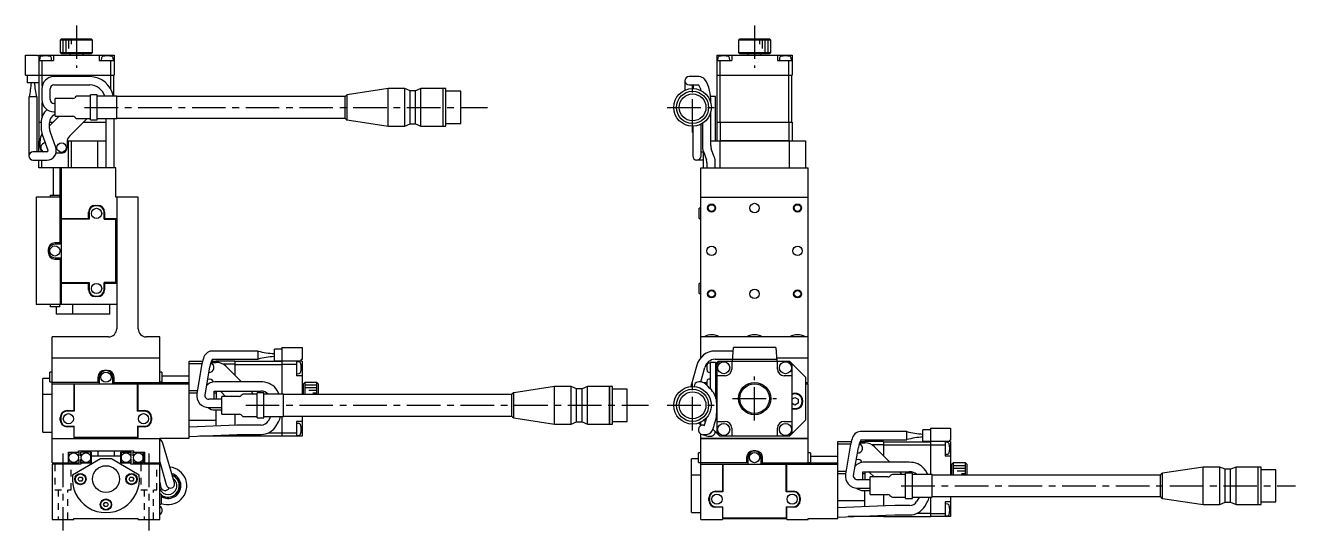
# Model space of a CAD drawing. Extents: x -558 to 420, y 17 to 700.
# Drawn here: x -72.2 to 400.7, y 272.7 to 461 of the extents above; entities that cross this region are included whole.
import ezdxf

# ---------------------------------------------------------------- set-up
doc = ezdxf.new("R2010")
doc.units = 0
doc.header["$LTSCALE"] = 10
doc.linetypes.add('CENTER', pattern=[2, 1.25, -0.25, 0.25, -0.25])
doc.linetypes.add('DOT', pattern=[0.5, 0.25, -0.25])
doc.layers.add('1', color=7, linetype='CONTINUOUS')

msp = doc.modelspace()

# ---------------------------------------------------------------- linework, layer by layer
at = {"layer": '1', "color": 4, "linetype": 'CENTER'}
for p, q in [((-53.248869, 460.99338), (-53.248869, 445.213519)), ((199.284426, 460.99338), (199.284426, 445.213519)), ((176.184426, 421.041243), (176.184426, 439.841241)), ((-50.205987, 430.441242), (99.794013, 430.441242)), ((166.784427, 430.441242), (185.584425, 430.441242)), ((176.184426, 310.041243), (176.184426, 328.841241)), ((199.284426, 313.741242), (199.284426, 330.141242)), ((191.084426, 321.941242), (207.484426, 321.941242)), ((9.794013, 319.441242), (159.794013, 319.441242)), ((166.784427, 319.441242), (185.584425, 319.441242)), ((-58.248869, 301.441242), (-58.248869, 272.743409)), ((-26.248869, 301.441242), (-26.248869, 272.743409)), ((253.867971, 289.441242), (400.749433, 289.441242))]:
    msp.add_line(p, q, dxfattribs=at)
at = {"layer": '1', "color": 7, "linetype": 'CONTINUOUS'}
for p, q in [((-58.748869, 455.941242), (-59.248869, 455.441242)), ((-47.248869, 455.441242), (-59.248869, 455.441242)), ((-59.248869, 455.441242), (-59.248869, 450.941242)), ((-58.748869, 455.941242), (-47.748869, 455.941242)), ((-47.248869, 455.441242), (-47.748869, 455.941242)), ((-47.248869, 450.941242), (-47.248869, 455.441242)), ((193.784426, 455.941242), (193.284426, 455.441242)), ((205.284426, 455.441242), (193.284426, 455.441242)), ((193.284426, 455.441242), (193.284426, 450.941242)), ((193.784426, 455.941242), (204.784426, 455.941242)), ((205.284426, 455.441242), (204.784426, 455.941242)), ((205.284426, 450.941242), (205.284426, 455.441242)), ((-72.248869, 442.441242), (-72.248869, 449.941242)), ((-72.248869, 449.941242), (-67.748869, 449.941242)), ((-67.748869, 449.941242), (-67.748869, 449.641242)), ((-67.248869, 449.641242), (-67.748869, 449.641242)), ((-67.248869, 449.941242), (-67.248869, 439.641242)), ((-67.248869, 449.941242), (-39.248869, 449.941242)), ((-61.748869, 449.941242), (-61.748869, 447.941242)), ((-59.248869, 450.941242), (-47.248869, 450.941242)), ((-59.248869, 450.941242), (-58.748869, 450.441242)), ((-47.748869, 450.441242), (-58.748869, 450.441242)), ((-55.748869, 450.441242), (-55.748869, 449.941242)), ((-50.748869, 449.941242), (-50.748869, 450.441242)), ((-47.748869, 450.441242), (-47.248869, 450.941242)), ((-44.748869, 449.941242), (-44.748869, 447.941242)), ((-39.248869, 449.941242), (-39.248869, 442.441242)), ((185.284426, 449.941242), (213.284426, 449.941242)), ((185.284426, 449.941242), (185.284426, 442.441242)), ((190.784426, 449.941242), (190.784426, 447.941242)), ((193.284426, 450.941242), (205.284426, 450.941242)), ((193.284426, 450.941242), (193.784426, 450.441242)), ((204.784426, 450.441242), (193.784426, 450.441242)), ((196.784426, 450.441242), (196.784426, 449.941242)), ((201.784426, 449.941242), (201.784426, 450.441242)), ((204.784426, 450.441242), (205.284426, 450.941242)), ((207.784426, 449.941242), (207.784426, 447.941242)), ((213.284426, 449.941242), (213.284426, 442.441242)), ((-67.248869, 447.941242), (-61.748869, 447.941242)), ((-66.912668, 448.926522), (-66.998869, 447.941242)), ((-66.048869, 442.441242), (-66.048869, 447.941242)), ((-62.498869, 447.941242), (-62.58507, 448.926522)), ((-44.748869, 447.941242), (-39.248869, 447.941242)), ((-43.912668, 448.926522), (-43.998869, 447.941242)), ((-40.448869, 442.441242), (-40.448869, 447.941242)), ((-39.498869, 447.941242), (-39.58507, 448.926522)), ((185.284426, 447.941242), (190.784426, 447.941242)), ((185.620627, 448.926522), (185.534426, 447.941242)), ((186.484426, 442.441242), (186.484426, 447.941242)), ((190.034426, 447.941242), (189.948225, 448.926522)), ((207.784426, 447.941242), (213.284426, 447.941242)), ((208.620627, 448.926522), (208.534426, 447.941242)), ((212.084426, 442.441242), (212.084426, 447.941242)), ((213.034426, 447.941242), (212.948225, 448.926522)), ((-72.248869, 442.441242), (-39.248869, 442.441242)), ((-71.648869, 442.441242), (-71.648869, 439.641242)), ((-67.148869, 424.941242), (-67.148869, 442.441242)), ((-66.007448, 438.49897), (-66.007448, 442.441242)), ((-48.26641, 441.90722), (-61.603029, 441.90722)), ((-40.49029, 437.265887), (-40.49029, 442.441242)), ((-39.348869, 434.641242), (-39.348869, 442.441242)), ((173.343962, 440.35722), (173.343962, 436.839035)), ((178.656184, 441.90722), (174.893962, 441.90722)), ((185.284426, 442.441242), (213.284426, 442.441242)), ((185.384426, 424.941242), (185.384426, 442.441242)), ((186.525848, 424.941242), (186.525848, 442.441242)), ((212.043005, 424.941242), (212.043005, 442.441242)), ((213.184426, 424.941242), (213.184426, 442.441242)), ((-67.248869, 439.641242), (-71.648869, 439.641242)), ((-66.153029, 437.35722), (-66.153029, 433.35722)), ((-63.053029, 433.35722), (-63.053029, 437.35722)), ((-61.603029, 438.80722), (-48.26641, 438.80722)), ((62.836918, 437.441241), (47.602935, 435.125568)), ((62.836918, 423.441243), (62.836918, 437.441241)), ((69.029917, 437.441241), (62.836918, 437.441241)), ((69.029917, 423.441243), (69.029917, 437.441241)), ((71.029917, 436.591242), (69.029917, 437.441241)), ((71.029917, 424.291242), (71.029917, 436.591242)), ((73.029917, 436.591242), (71.029917, 436.591242)), ((75.029917, 437.441241), (73.029917, 436.591242)), ((73.029917, 424.291242), (73.029917, 436.591242)), ((75.029917, 423.441243), (75.029917, 437.441241)), ((83.286917, 437.441241), (75.029917, 437.441241)), ((83.286917, 423.441243), (83.286917, 437.441241)), ((83.336917, 437.391241), (83.286917, 437.441241)), ((83.336917, 423.441243), (83.336917, 437.441241)), ((84.336919, 437.441241), (83.336917, 437.441241)), ((84.336919, 423.441243), (84.336919, 437.441241)), ((89.83692, 436.44124), (84.336919, 436.44124)), ((89.83692, 424.441244), (89.83692, 436.44124)), ((174.893962, 438.80722), (178.468042, 438.80722)), ((176.443962, 438.80722), (176.443962, 437.436428)), ((178.404353, 438.867567), (178.503534, 438.766804)), ((-67.873869, 434.341242), (-70.973869, 434.341242)), ((-70.973869, 434.341242), (-70.973869, 412.341242)), ((-67.873869, 413.891242), (-67.873869, 434.341242)), ((-66.007448, 426.955212), (-66.007448, 432.215469)), ((-61.163082, 431.90722), (-61.603029, 431.90722)), ((-61.163082, 427.141242), (-61.163082, 433.741242)), ((-54.577296, 433.741242), (-61.163082, 433.741242)), ((-53.555976, 434.348349), (-53.870189, 434.034135)), ((-47.998869, 434.641242), (-52.848869, 434.641242)), ((-47.998869, 425.741242), (-47.998869, 435.141242)), ((-45.498869, 435.141242), (-47.998869, 435.141242)), ((-45.498869, 425.741242), (-45.498869, 435.141242)), ((-38.163082, 434.641242), (-45.498869, 434.641242)), ((-38.163082, 426.241242), (-38.163082, 434.641242)), ((46.879261, 434.441242), (-38.163082, 434.441242)), ((46.879261, 426.441242), (46.879261, 434.441242)), ((47.602935, 425.756917), (47.602935, 435.125568)), ((184.784426, 434.441242), (182.853101, 434.441242)), ((182.942345, 432.266213), (182.942345, 432.35722)), ((184.784426, 417.941242), (184.784426, 434.441242)), ((-63.29407, 423.552895), (-59.705723, 427.141242)), ((-61.603029, 428.80722), (-61.163082, 428.80722)), ((-61.163082, 427.141242), (-54.577296, 427.141242)), ((-49.292015, 426.241242), (-55.870189, 419.663068)), ((-53.870189, 426.848349), (-53.555976, 426.534135)), ((-52.848869, 426.241242), (-47.998869, 426.241242)), ((-47.998869, 425.741242), (-45.498869, 425.741242)), ((-45.498869, 426.241242), (-38.163082, 426.241242)), ((-42.298869, 426.241242), (-42.298869, 407.941242)), ((-39.198869, 407.941242), (-39.198869, 426.241242)), ((-38.163082, 426.441242), (46.879261, 426.441242)), ((47.602935, 425.756917), (62.836918, 423.441243)), ((182.942345, 416.238855), (182.942345, 428.616271)), ((-67.248869, 424.941242), (-67.248869, 418.041242)), ((-67.248869, 424.941242), (-66.390922, 424.941242)), ((-66.39407, 424.738168), (-66.39407, 422.619803)), ((-63.29407, 422.619803), (-63.29407, 424.738168)), ((-63.288089, 424.941242), (-61.905723, 424.941242)), ((-60.944256, 415.555414), (-63.08601, 421.439834)), ((-50.592015, 424.941242), (-42.298869, 424.941242)), ((62.836918, 423.441243), (69.029917, 423.441243)), ((69.029917, 423.441243), (71.029917, 424.291242)), ((71.029917, 424.291242), (73.029917, 424.291242)), ((73.029917, 424.291242), (75.029917, 423.441243)), ((75.029917, 423.441243), (83.286917, 423.441243)), ((83.286917, 423.441243), (83.336917, 423.491243)), ((83.336917, 423.441243), (84.336919, 423.441243)), ((84.336919, 424.441244), (89.83692, 424.441244)), ((176.234426, 423.441422), (176.234426, 412.341242)), ((179.334426, 412.341242), (179.334426, 424.190043)), ((179.842345, 424.473025), (179.842345, 416.238855)), ((185.284426, 424.941242), (185.284426, 417.941242)), ((185.284426, 424.941242), (213.284426, 424.941242)), ((186.484426, 424.941242), (186.484426, 418.041242)), ((212.084426, 424.941242), (212.084426, 418.041242)), ((213.284426, 424.941242), (213.284426, 417.941242)), ((-67.248869, 418.041242), (-67.148869, 417.941242)), ((-67.248869, 413.891242), (-67.248869, 417.941242)), ((-67.248869, 417.941242), (-66.748869, 417.941242)), ((-66.748869, 415.441242), (-66.748869, 418.027029)), ((-65.999057, 420.379571), (-63.857303, 414.495151)), ((-56.748869, 417.541747), (-56.748869, 415.441242)), ((-56.722151, 417.941242), (-42.298869, 417.941242)), ((-56.248869, 407.941242), (-56.248869, 417.941242)), ((-55.248869, 417.941242), (-55.248869, 407.941242)), ((-45.248869, 407.941242), (-45.248869, 417.941242)), ((182.942345, 417.941242), (218.284426, 417.941242)), ((186.284426, 417.941242), (186.284426, 407.941242)), ((186.384426, 417.941242), (186.484426, 418.041242)), ((186.484426, 418.041242), (212.084426, 418.041242)), ((212.084426, 418.041242), (212.184426, 417.941242)), ((212.284426, 407.941242), (212.284426, 417.941242)), ((218.284426, 417.941242), (218.284426, 407.941242)), ((-64.280165, 413.891242), (-69.423869, 413.891242)), ((-66.248869, 414.118367), (-66.248869, 413.891242)), ((-58.748869, 413.441242), (-60.846144, 413.441242)), ((179.334426, 413.891242), (180.284426, 413.891242)), ((180.237358, 413.998623), (181.344385, 410.957091)), ((180.284426, 407.941242), (180.284426, 413.869305)), ((184.257432, 412.017354), (183.150405, 415.058885)), ((-69.423869, 410.791242), (-64.280165, 410.791242)), ((-67.248869, 407.941242), (-67.248869, 410.791242)), ((-38.548869, 407.941242), (-67.248869, 407.941242)), ((-66.248869, 410.791242), (-66.248869, 407.941242)), ((-61.748869, 397.791242), (-61.748869, 407.941242)), ((-59.248869, 379.441242), (-59.248869, 407.941242)), ((-58.748869, 356.941242), (-58.748869, 407.941242)), ((-38.548869, 396.941242), (-38.548869, 407.941242)), ((180.284426, 410.791242), (177.784426, 410.791242)), ((179.284426, 407.941242), (219.284426, 407.941242)), ((179.284426, 337.19315), (179.284426, 407.941242)), ((181.552446, 409.777122), (181.552446, 407.941242)), ((184.652446, 407.941242), (184.652446, 409.777122)), ((219.284426, 327.941242), (219.284426, 407.941242)), ((-63.048869, 397.791242), (-63.048869, 396.941242)), ((-63.048869, 397.791242), (-59.448869, 397.791242)), ((-59.448869, 396.941242), (-59.448869, 397.791242)), ((-59.248869, 396.941242), (-68.248869, 396.941242)), ((-68.248869, 396.941242), (-68.248869, 356.941242)), ((-46.248869, 393.941242), (-45.248869, 393.941242)), ((-45.248869, 393.741242), (-46.248869, 393.741242)), ((-30.248869, 396.941242), (-38.548869, 396.941242)), ((-38.248869, 396.941242), (-38.248869, 347.941242)), ((-30.248869, 347.941242), (-30.248869, 396.941242)), ((178.684426, 389.041242), (178.684426, 392.841242)), ((179.284426, 392.841242), (178.684426, 392.841242)), ((179.284426, 396.941242), (219.284426, 396.941242)), ((-48.548869, 388.941242), (-58.748869, 388.941242)), ((-48.548869, 388.741242), (-58.748869, 388.741242)), ((-48.748869, 388.941242), (-48.748869, 391.441242)), ((-48.548869, 391.441242), (-48.548869, 388.741242)), ((-42.948869, 388.741242), (-42.948869, 391.441242)), ((-38.248869, 388.941242), (-42.948869, 388.941242)), ((-42.948869, 388.741242), (-38.748869, 388.741242)), ((-42.748869, 391.441242), (-42.748869, 388.941242)), ((-38.748869, 388.741242), (-38.748869, 365.141242)), ((-38.548869, 364.941242), (-38.548869, 388.941242)), ((178.684426, 389.041242), (179.284426, 389.041242)), ((-59.248869, 379.941242), (-61.248869, 379.941242)), ((-58.748869, 379.441242), (-61.198869, 379.441242)), ((-63.748869, 377.441242), (-63.748869, 376.441242)), ((-61.248869, 373.941242), (-59.248869, 373.941242)), ((-61.198869, 374.441242), (-58.748869, 374.441242)), ((-59.248869, 374.441242), (-59.248869, 356.941242)), ((-58.748869, 365.141242), (-48.548869, 365.141242)), ((-58.748869, 364.941242), (-48.548869, 364.941242)), ((-48.748869, 362.441242), (-48.748869, 364.941242)), ((-48.548869, 365.141242), (-48.548869, 362.441242)), ((-42.948869, 362.441242), (-42.948869, 365.141242)), ((-38.748869, 365.141242), (-42.948869, 365.141242)), ((-42.948869, 364.941242), (-38.248869, 364.941242)), ((-42.748869, 364.941242), (-42.748869, 362.441242)), ((178.684426, 361.041242), (178.684426, 364.841242)), ((179.284426, 364.841242), (178.684426, 364.841242)), ((-46.248869, 360.141242), (-45.248869, 360.141242)), ((-45.248869, 359.941242), (-46.248869, 359.941242)), ((178.684426, 361.041242), (179.284426, 361.041242)), ((-38.248869, 356.941242), (-68.248869, 356.941242)), ((-63.048869, 356.941242), (-63.048869, 356.091242)), ((-59.448869, 356.091242), (-63.048869, 356.091242)), ((-60.748869, 356.091242), (-60.748869, 353.441242)), ((-59.448869, 356.091242), (-59.448869, 356.941242)), ((-54.738092, 356.941242), (-54.738092, 353.441242)), ((-40.748869, 353.441242), (-40.748869, 356.941242)), ((-40.748869, 353.441242), (-60.748869, 353.441242)), ((-41.248869, 344.941242), (-62.248869, 344.941242)), ((-62.248869, 297.941242), (-62.248869, 344.941242)), ((-22.248869, 344.941242), (-27.248869, 344.941242)), ((-22.248869, 327.941242), (-22.248869, 344.941242)), ((23.251131, 340.941242), (30.751131, 340.941242)), ((23.251131, 340.941242), (23.251131, 323.641242)), ((30.751131, 340.941242), (30.751131, 336.441242)), ((219.284426, 344.941242), (179.284426, 344.941242)), ((180.565582, 344.953239), (180.455999, 344.941242)), ((186.112853, 344.941242), (185.97866, 344.958307)), ((191.034426, 335.941242), (191.384066, 340.941242)), ((207.184792, 340.941242), (191.38406, 340.941242)), ((196.519524, 344.945739), (196.455999, 344.941242)), ((202.112853, 344.941242), (201.986363, 344.95665)), ((207.184796, 340.941242), (207.534426, 335.941242)), ((212.519524, 344.945739), (212.455999, 344.941242)), ((218.112853, 344.941242), (217.986363, 344.95665)), ((-22.248869, 336.941242), (-62.248869, 336.941242)), ((-11.248869, 335.941242), (-6.236203, 335.941242)), ((-11.248869, 307.241242), (-11.248869, 335.941242)), ((-2.953009, 335.941242), (-1.248869, 335.941242)), ((14.451131, 339.666242), (-2.905178, 339.666242)), ((-2.60981, 336.566242), (14.451131, 336.566242)), ((-1.148869, 335.941242), (-1.248869, 335.841242)), ((-1.248869, 335.941242), (-1.248869, 335.441242)), ((5.751131, 335.941242), (-1.148869, 335.941242)), ((5.751131, 335.941242), (5.751131, 330.598096)), ((5.751131, 335.841242), (23.251131, 335.841242)), ((14.451131, 336.566242), (14.451131, 339.666242)), ((20.451131, 335.941242), (20.451131, 340.341242)), ((23.251131, 340.341242), (20.451131, 340.341242)), ((30.751131, 335.941242), (20.451131, 335.941242)), ((28.751131, 335.941242), (28.751131, 330.441242)), ((30.451131, 335.941242), (30.451131, 336.441242)), ((30.751131, 336.441242), (30.451131, 336.441242)), ((30.751131, 335.941242), (30.751131, 323.441242)), ((191.294904, 339.666242), (184.568088, 339.666242)), ((184.568088, 336.566242), (191.07813, 336.566242)), ((185.784426, 335.941242), (184.784426, 334.941242)), ((186.484426, 335.941242), (185.284426, 334.741242)), ((185.784426, 335.941242), (212.284426, 335.941242)), ((190.784426, 335.941242), (190.784426, 332.941242)), ((207.499463, 336.441242), (191.06939, 336.441242)), ((219.284426, 336.941242), (207.464499, 336.941242)), ((207.784426, 332.941242), (207.784426, 335.941242)), ((213.284426, 334.741242), (212.084426, 335.941242)), ((218.284426, 329.941242), (212.284426, 335.941242)), ((-62.248869, 331.741242), (-63.098869, 331.741242)), ((-63.098869, 328.141242), (-63.098869, 331.741242)), ((-41.748869, 332.441242), (-42.748869, 332.441242)), ((-21.398869, 331.741242), (-22.248869, 331.741242)), ((-21.398869, 331.741242), (-21.398869, 328.141242)), ((-6.487127, 334.941242), (-11.248869, 334.941242)), ((-6.617434, 334.263042), (-8.407267, 323.747851)), ((-5.351222, 323.22767), (-3.561389, 333.74286)), ((-3.144189, 335.441242), (-1.163082, 335.441242)), ((5.751131, 334.741242), (1.388388, 334.741242)), ((2.372451, 333.976776), (8.161469, 328.187758)), ((5.751131, 334.699821), (23.251131, 334.699821)), ((23.251131, 334.741242), (28.751131, 334.741242)), ((29.736411, 335.605041), (28.751131, 335.691242)), ((28.751131, 331.191242), (29.736411, 331.277443)), ((177.810419, 334.434159), (175.48527, 326.406238)), ((179.228664, 328.187758), (180.788042, 333.571743)), ((182.784426, 335.191242), (182.101639, 335.131506)), ((182.101639, 331.750978), (182.784426, 331.691242)), ((184.784426, 335.441242), (182.784426, 335.441242)), ((182.784426, 335.441242), (182.784426, 325.579552)), ((184.784426, 335.441242), (184.784426, 322.484598)), ((185.284426, 334.741242), (185.284426, 309.141242)), ((213.284426, 309.141242), (213.284426, 334.741242)), ((-63.098869, 329.441242), (-65.748869, 329.441242)), ((-65.748869, 309.441242), (-65.748869, 329.441242)), ((-63.098869, 328.141242), (-62.248869, 328.141242)), ((-44.748869, 327.941242), (-62.248869, 327.941242)), ((-62.248869, 327.441242), (-11.248869, 327.441242)), ((-54.248869, 327.441242), (-54.248869, 317.241242)), ((-54.048869, 327.441242), (-54.048869, 317.241242)), ((-45.248869, 329.941242), (-45.248869, 327.941242)), ((-44.748869, 329.891242), (-44.748869, 327.441242)), ((-39.748869, 327.441242), (-39.748869, 329.891242)), ((-39.748869, 327.941242), (-11.248869, 327.941242)), ((-39.248869, 327.941242), (-39.248869, 329.941242)), ((-30.448869, 317.241242), (-30.448869, 327.441242)), ((-30.248869, 317.241242), (-30.248869, 327.441242)), ((-22.248869, 328.141242), (-21.398869, 328.141242)), ((-21.398869, 330.441242), (-11.248869, 330.441242)), ((15.364948, 328.187758), (-1.766264, 328.187758)), ((30.751131, 330.441242), (28.751131, 330.441242)), ((31.751131, 327.941242), (31.251131, 327.441242)), ((31.251131, 323.441242), (31.251131, 327.441242)), ((31.751131, 327.941242), (31.751131, 323.441242)), ((36.251131, 327.941242), (31.751131, 327.941242)), ((36.251131, 323.441242), (36.251131, 327.941242)), ((36.751131, 327.441242), (36.251131, 327.941242)), ((36.751131, 327.441242), (36.751131, 323.441242)), ((124.836918, 326.441241), (109.602935, 324.125568)), ((124.836918, 312.441243), (124.836918, 326.441241)), ((131.029917, 326.441241), (124.836918, 326.441241)), ((131.029917, 312.441243), (131.029917, 326.441241)), ((133.029917, 325.591242), (131.029917, 326.441241)), ((137.029917, 326.441241), (135.029917, 325.591242)), ((137.029917, 312.441243), (137.029917, 326.441241)), ((145.286917, 326.441241), (137.029917, 326.441241)), ((145.286917, 312.441243), (145.286917, 326.441241)), ((145.336917, 326.391241), (145.286917, 326.441241)), ((145.336917, 312.441243), (145.336917, 326.441241)), ((146.336919, 326.441241), (145.336917, 326.441241)), ((146.336919, 312.441243), (146.336919, 326.441241)), ((178.578979, 328.187758), (178.546027, 328.187449)), ((179.357671, 328.187758), (178.578979, 328.187758)), ((179.284426, 328.187758), (179.284426, 328.380286)), ((179.445539, 328.18557), (179.357671, 328.187758)), ((180.262449, 327.941242), (181.509489, 327.941242)), ((180.284426, 327.928347), (180.284426, 327.941242)), ((180.784426, 327.544836), (180.784426, 327.941242)), ((180.899453, 327.441242), (181.484426, 327.441242)), ((182.784426, 329.191242), (182.101639, 329.131506)), ((188.284426, 330.441242), (185.284426, 330.441242)), ((213.284426, 330.441242), (210.284426, 330.441242)), ((218.284426, 329.941242), (218.284426, 313.941242)), ((218.284426, 327.941242), (219.284426, 327.941242)), ((218.284426, 327.441242), (219.284426, 327.441242)), ((219.284426, 297.941242), (219.284426, 327.441242)), ((-62.248869, 323.430465), (-65.748869, 323.430465)), ((-11.248869, 324.941242), (-8.204135, 324.941242)), ((-8.374349, 323.941242), (-11.248869, 323.941242)), ((-5.368528, 323.030686), (-5.358963, 323.175408)), ((-5.360911, 322.886551), (-5.368528, 323.030686)), ((-5.336655, 322.745587), (-5.360911, 322.886551)), ((-5.358963, 323.175408), (-5.351222, 323.22767)), ((-5.296814, 322.609913), (-5.336655, 322.745587)), ((-5.242701, 322.481101), (-5.296814, 322.609913)), ((-5.175694, 322.36025), (-5.242701, 322.481101)), ((0.836918, 321.691242), (-3.918554, 321.691242)), ((-1.998869, 324.481876), (-1.998597, 324.492129)), ((-1.998869, 321.691242), (-1.998869, 324.481876)), ((-1.248869, 323.941242), (-1.998869, 323.941242)), ((-1.998597, 324.492129), (-1.996812, 324.509942)), ((-1.996812, 324.509942), (-1.993176, 324.528233)), ((-1.993176, 324.528233), (-1.987498, 324.54678)), ((-1.987498, 324.54678), (-1.979845, 324.564871)), ((-1.979845, 324.564871), (-1.971749, 324.579841)), ((-1.971749, 324.579841), (-1.962928, 324.593291)), ((-1.962928, 324.593291), (-1.953629, 324.605303)), ((-1.953629, 324.605303), (-1.944023, 324.616014)), ((-1.944023, 324.616014), (-1.934229, 324.625565)), ((-1.934229, 324.625565), (-1.924331, 324.634084)), ((-1.924331, 324.634084), (-1.914386, 324.641683)), ((-1.914386, 324.641683), (-1.904437, 324.648459)), ((-1.904437, 324.648459), (-1.894518, 324.654493)), ((-1.894518, 324.654493), (-1.884652, 324.659856)), ((-1.884652, 324.659856), (-1.873756, 324.665106)), ((-1.873756, 324.665106), (-1.862983, 324.669664)), ((-1.862983, 324.669664), (-1.852371, 324.673583)), ((-1.852371, 324.673583), (-1.841925, 324.676924)), ((-1.841925, 324.676924), (-1.831644, 324.679739)), ((-1.831644, 324.679739), (-1.821527, 324.682072)), ((-1.821527, 324.682072), (-1.811571, 324.683961)), ((-1.811571, 324.683961), (-1.801772, 324.685438)), ((-1.801772, 324.685438), (-1.792126, 324.686533)), ((-1.792126, 324.686533), (-1.782627, 324.68727)), ((-1.782627, 324.68727), (-1.773269, 324.687669)), ((-1.773269, 324.687669), (-1.766264, 324.687758)), ((-1.766264, 324.687758), (15.364948, 324.687758)), ((-1.248869, 324.687758), (-1.248869, 321.691242)), ((2.294277, 322.741242), (0.472956, 324.562563)), ((0.836918, 316.141242), (0.836918, 322.741242)), ((7.422704, 322.741242), (0.836918, 322.741242)), ((8.444024, 323.348349), (8.129811, 323.034135)), ((14.001131, 323.641242), (9.151131, 323.641242)), ((11.661469, 324.687758), (12.707985, 323.641242)), ((14.001131, 314.741242), (14.001131, 324.141242)), ((16.501131, 324.141242), (14.001131, 324.141242)), ((16.501131, 314.741242), (16.501131, 324.141242)), ((23.836918, 323.641242), (16.501131, 323.641242)), ((21.525474, 324.988635), (21.014261, 325.670252)), ((22.296906, 323.64161), (21.525474, 324.988635)), ((23.836918, 315.241242), (23.836918, 323.641242)), ((108.879261, 323.441242), (23.836918, 323.441242)), ((31.251131, 324.441242), (30.751131, 324.441242)), ((108.879261, 315.441242), (108.879261, 323.441242)), ((109.602935, 314.756917), (109.602935, 324.125568)), ((133.029917, 313.291242), (133.029917, 325.591242)), ((135.029917, 325.591242), (133.029917, 325.591242)), ((135.029917, 313.291242), (135.029917, 325.591242)), ((151.83692, 325.44124), (146.336919, 325.44124)), ((151.83692, 313.441244), (151.83692, 325.44124)), ((183.191719, 325.164815), (182.522336, 325.846432)), ((182.664431, 325.70174), (182.784426, 325.691242)), ((184.920275, 322.01751), (185.284426, 321.807268)), ((213.284426, 321.807268), (214.284426, 322.384618)), ((214.284426, 322.384618), (215.534426, 321.66293)), ((215.534426, 321.66293), (215.534426, 320.219554)), ((-56.748869, 317.441242), (-54.248869, 317.441242)), ((-54.048869, 317.241242), (-56.748869, 317.241242)), ((-27.748869, 317.241242), (-30.448869, 317.241242)), ((-30.248869, 317.441242), (-27.748869, 317.441242)), ((-3.918554, 318.591242), (0.836918, 318.591242)), ((-1.748869, 317.691242), (0.836918, 317.691242)), ((-1.248869, 311.69855), (-1.248869, 317.691242)), ((185.284426, 320.075217), (185.167064, 320.007458)), ((185.167064, 316.931828), (185.167064, 320.05192)), ((214.284426, 319.497867), (213.284426, 320.075217)), ((215.534426, 320.219554), (214.284426, 319.497867)), ((-59.248869, 313.941242), (-59.248869, 314.941242)), ((-59.048869, 314.941242), (-59.048869, 313.941242)), ((-25.448869, 313.941242), (-25.448869, 314.941242)), ((-25.248869, 314.941242), (-25.248869, 313.941242)), ((-11.248869, 313.941242), (-1.248869, 313.941242)), ((0.836918, 316.141242), (7.422704, 316.141242)), ((5.751131, 316.141242), (5.751131, 311.986829)), ((8.129811, 315.848349), (8.444024, 315.534135)), ((9.151131, 315.241242), (14.001131, 315.241242)), ((14.001131, 314.741242), (16.501131, 314.741242)), ((16.501131, 315.241242), (23.836918, 315.241242)), ((19.007927, 315.075984), (18.105877, 313.542662)), ((19.098745, 315.240716), (19.007927, 315.075984)), ((21.122564, 311.767951), (22.024614, 313.301273)), ((23.251131, 315.241242), (23.251131, 307.941242)), ((23.836918, 315.441242), (108.879261, 315.441242)), ((30.751131, 313.441242), (28.751131, 313.441242)), ((28.751131, 313.441242), (28.751131, 307.941242)), ((29.736411, 312.605041), (28.751131, 312.691242)), ((30.751131, 315.441242), (30.751131, 307.941242)), ((109.602935, 314.756917), (124.836918, 312.441243)), ((124.836918, 312.441243), (131.029917, 312.441243)), ((131.029917, 312.441243), (133.029917, 313.291242)), ((133.029917, 313.291242), (135.029917, 313.291242)), ((135.029917, 313.291242), (137.029917, 312.441243)), ((137.029917, 312.441243), (145.286917, 312.441243)), ((145.286917, 312.441243), (145.336917, 312.491243)), ((145.336917, 312.441243), (146.336919, 312.441243)), ((146.336919, 313.441244), (151.83692, 313.441244)), ((178.684426, 312.541242), (178.684426, 312.902895)), ((178.684426, 312.541242), (179.284426, 312.541242)), ((179.284426, 311.877692), (179.284426, 313.165098)), ((180.927666, 313.143878), (180.350613, 311.651173)), ((180.384426, 313.841243), (180.962383, 313.263285)), ((181.401486, 314.773555), (180.927666, 313.143878)), ((184.288498, 312.166735), (184.734303, 313.700057)), ((185.284426, 313.441242), (188.284426, 313.441242)), ((210.284426, 313.441242), (213.284426, 313.441242)), ((212.284426, 307.941242), (218.284426, 313.941242)), ((-65.748869, 309.441242), (-62.248869, 309.441242)), ((-56.748869, 311.641242), (-54.048869, 311.641242)), ((-54.248869, 311.441242), (-56.748869, 311.441242)), ((-54.248869, 311.641242), (-54.248869, 306.941242)), ((-54.048869, 307.441242), (-54.048869, 311.641242)), ((-30.448869, 311.641242), (-27.748869, 311.641242)), ((-30.448869, 311.641242), (-30.448869, 307.441242)), ((-30.248869, 306.941242), (-30.248869, 311.641242)), ((-27.748869, 311.441242), (-30.248869, 311.441242)), ((6.46073, 312.016052), (-11.248869, 311.286724)), ((-11.248869, 307.783758), (6.604747, 308.519016)), ((-1.248869, 307.941242), (-7.424812, 307.941242)), ((-1.248869, 308.195584), (-1.248869, 307.941242)), ((-1.248869, 308.041242), (-1.148869, 307.941242)), ((5.751131, 307.941242), (-1.148869, 307.941242)), ((5.751131, 308.483862), (5.751131, 307.941242)), ((5.751131, 308.041242), (23.251131, 308.041242)), ((9.955295, 312.088302), (6.46073, 312.016052)), ((6.604747, 308.519016), (9.955295, 308.588302)), ((15.533607, 312.088302), (9.955295, 312.088302)), ((9.955295, 308.588302), (15.533607, 308.588302)), ((18.25781, 309.182664), (23.251131, 309.182664)), ((23.251131, 309.141242), (28.751131, 309.141242)), ((30.751131, 307.941242), (23.251131, 307.941242)), ((28.751131, 308.191242), (29.736411, 308.277443)), ((179.284426, 276.941242), (179.284426, 308.748477)), ((179.707561, 308.583736), (182.293698, 307.851443)), ((180.23305, 312.088113), (180.218824, 312.087959)), ((180.25819, 308.588157), (180.275259, 308.588302)), ((180.566381, 312.088302), (180.275259, 312.088302)), ((180.275259, 308.588302), (181.390921, 308.588302)), ((182.43284, 307.817989), (182.293698, 307.851443)), ((182.574189, 307.795763), (182.43284, 307.817989)), ((182.716822, 307.78491), (182.574189, 307.795763)), ((182.859806, 307.7855), (182.716822, 307.78491)), ((183.002206, 307.79753), (182.859806, 307.7855)), ((183.143091, 307.820922), (183.002206, 307.79753)), ((183.28154, 307.855522), (183.143091, 307.820922)), ((183.416647, 307.901105), (183.28154, 307.855522)), ((183.54753, 307.957371), (183.416647, 307.901105)), ((183.673332, 308.023954), (183.54753, 307.957371)), ((183.793231, 308.100417), (183.673332, 308.023954)), ((183.702013, 310.523656), (186.284426, 307.941242)), ((183.906444, 308.186262), (183.793231, 308.100417)), ((184.012229, 308.280926), (183.906444, 308.186262)), ((184.109896, 308.383792), (184.012229, 308.280926)), ((184.198806, 308.494185), (184.109896, 308.383792)), ((184.278377, 308.611385), (184.198806, 308.494185)), ((184.348089, 308.734626), (184.278377, 308.611385)), ((184.407487, 308.8631), (184.348089, 308.734626)), ((184.456182, 308.99597), (184.407487, 308.8631)), ((184.493856, 309.132365), (184.456182, 308.99597)), ((184.520262, 309.271394), (184.493856, 309.132365)), ((184.535228, 309.412148), (184.520262, 309.271394)), ((184.530523, 309.695146), (184.538655, 309.553707)), ((184.538655, 309.553707), (184.535228, 309.412148)), ((185.284426, 309.141242), (186.484426, 307.941242)), ((212.284426, 307.941242), (186.284426, 307.941242)), ((190.784426, 310.941242), (190.784426, 307.941242)), ((207.784426, 307.941242), (207.784426, 310.941242)), ((212.084426, 307.941242), (213.284426, 309.141242)), ((255.984426, 309.666242), (238.628117, 309.666242)), ((255.984426, 306.566242), (255.984426, 309.666242)), ((261.984426, 305.941242), (261.984426, 310.341242)), ((264.784426, 310.341242), (261.984426, 310.341242)), ((264.784426, 310.941242), (272.284426, 310.941242)), ((264.784426, 310.941242), (264.784426, 293.641242)), ((272.284426, 310.941242), (272.284426, 306.441242)), ((-22.248869, 306.941242), (-62.248869, 306.941242)), ((-54.248869, 307.241242), (-30.248869, 307.241242)), ((-30.448869, 307.441242), (-54.048869, 307.441242)), ((-50.428942, 306.941242), (-50.407964, 307.241242)), ((-48.248869, 307.241242), (-48.248869, 306.941242)), ((-22.248869, 307.241242), (-11.248869, 307.241242)), ((-22.248869, 297.941242), (-22.248869, 307.241242)), ((-16.760058, 290.572451), (-20.774862, 304.434159)), ((179.284426, 307.241242), (219.284426, 307.241242)), ((219.284426, 306.941242), (179.284426, 306.941242)), ((187.284426, 306.941242), (187.284426, 307.241242)), ((211.284426, 306.941242), (211.284426, 307.241242)), ((230.284426, 305.941242), (235.297092, 305.941242)), ((230.284426, 277.241242), (230.284426, 305.941242)), ((235.046168, 304.941242), (230.284426, 304.941242)), ((234.915861, 304.263042), (233.126028, 293.747851)), ((236.182073, 293.22767), (237.971906, 303.74286)), ((238.389106, 305.441242), (240.370213, 305.441242)), ((238.580287, 305.941242), (240.284426, 305.941242)), ((238.923485, 306.566242), (255.984426, 306.566242)), ((240.284426, 305.941242), (240.284426, 305.441242)), ((240.384426, 305.941242), (240.284426, 305.841242)), ((247.284426, 305.941242), (240.384426, 305.941242)), ((247.284426, 304.741242), (242.921683, 304.741242)), ((243.905747, 303.976776), (249.694764, 298.187758)), ((247.284426, 305.941242), (247.284426, 300.598096)), ((247.284426, 305.841242), (264.784426, 305.841242)), ((247.284426, 304.699821), (264.784426, 304.699821)), ((272.284426, 305.941242), (261.984426, 305.941242)), ((264.784426, 304.741242), (270.284426, 304.741242)), ((270.284426, 305.941242), (270.284426, 300.441242)), ((271.269706, 305.605041), (270.284426, 305.691242)), ((271.984426, 305.941242), (271.984426, 306.441242)), ((272.284426, 306.441242), (271.984426, 306.441242)), ((272.284426, 305.941242), (272.284426, 293.441242)), ((-56.248869, 297.941242), (-56.248869, 301.941242)), ((-56.248869, 301.941242), (-56.148869, 301.841242)), ((-56.248869, 301.941242), (-52.348869, 301.941242)), ((-56.148869, 301.841242), (-56.148869, 297.941242)), ((-52.348869, 301.841242), (-56.148869, 301.841242)), ((-44.248869, 299.441242), (-54.659841, 293.430465)), ((-52.56744, 300.433332), (-52.348869, 300.651902)), ((-52.348869, 299.230582), (-52.56744, 299.449153)), ((-52.448869, 302.441242), (-32.048869, 302.441242)), ((-52.448869, 301.941242), (-52.448869, 302.441242)), ((-52.348869, 301.941242), (-52.348869, 300.651902)), ((-52.348869, 299.230582), (-52.348869, 297.941242)), ((-51.648869, 300.651902), (-51.648869, 301.941242)), ((-47.748869, 301.941242), (-51.648869, 301.941242)), ((-51.648869, 300.651902), (-51.430298, 300.433332)), ((-51.430298, 299.449153), (-51.648869, 299.230582)), ((-51.648869, 297.941242), (-51.648869, 299.230582)), ((-51.648869, 298.041242), (-47.848869, 298.041242)), ((-47.848869, 298.041242), (-47.848869, 301.941242)), ((-47.748869, 297.941242), (-47.848869, 298.041242)), ((-47.748869, 301.941242), (-47.748869, 297.941242)), ((-36.748869, 300.441242), (-47.748869, 300.441242)), ((-45.248869, 302.441242), (-45.248869, 300.441242)), ((-40.248869, 299.441242), (-44.248869, 299.441242)), ((-29.837897, 293.430465), (-40.248869, 299.441242)), ((-39.248869, 302.441242), (-39.248869, 300.441242)), ((-36.748869, 297.941242), (-36.748869, 301.941242)), ((-36.748869, 301.941242), (-32.848869, 301.941242)), ((-36.648869, 298.041242), (-36.748869, 297.941242)), ((-36.648869, 301.941242), (-36.648869, 298.041242)), ((-36.648869, 298.041242), (-32.848869, 298.041242)), ((-33.06744, 300.433332), (-32.848869, 300.651902)), ((-32.848869, 299.230582), (-33.06744, 299.449153)), ((-32.848869, 300.651902), (-32.848869, 301.941242)), ((-32.848869, 297.941242), (-32.848869, 299.230582)), ((-32.148869, 301.941242), (-27.748869, 301.941242)), ((-32.148869, 300.651902), (-32.148869, 301.941242)), ((-28.348869, 301.841242), (-32.148869, 301.841242)), ((-32.148869, 300.651902), (-31.930298, 300.433332)), ((-31.930298, 299.449153), (-32.148869, 299.230582)), ((-32.148869, 299.230582), (-32.148869, 297.941242)), ((-32.048869, 302.441242), (-32.048869, 301.941242)), ((-28.348869, 301.841242), (-28.248869, 301.941242)), ((-28.348869, 297.941242), (-28.348869, 301.841242)), ((-28.248869, 297.941242), (-28.248869, 301.941242)), ((-27.748869, 297.441242), (-27.748869, 301.941242)), ((-22.248869, 298.380286), (-19.799436, 289.923258)), ((-22.193107, 298.187758), (-22.248869, 298.187758)), ((178.434426, 299.441242), (175.784426, 299.441242)), ((175.784426, 279.441242), (175.784426, 299.441242)), ((178.434426, 298.141242), (178.434426, 301.741242)), ((179.284426, 301.741242), (178.434426, 301.741242)), ((178.434426, 298.141242), (179.284426, 298.141242)), ((196.284426, 299.941242), (196.284426, 297.941242)), ((196.784426, 299.891242), (196.784426, 297.441242)), ((199.784426, 302.441242), (198.784426, 302.441242)), ((201.784426, 297.441242), (201.784426, 299.891242)), ((202.284426, 297.941242), (202.284426, 299.941242)), ((220.134426, 301.741242), (219.284426, 301.741242)), ((219.284426, 298.141242), (220.134426, 298.141242)), ((220.134426, 301.741242), (220.134426, 298.141242)), ((220.134426, 300.441242), (230.284426, 300.441242)), ((256.898243, 298.187758), (239.767031, 298.187758)), ((270.284426, 301.191242), (271.269706, 301.277443)), ((272.284426, 300.441242), (270.284426, 300.441242)), ((-62.248869, 297.941242), (-52.348869, 297.941242)), ((-62.248869, 297.441242), (-62.248869, 276.941242)), ((-51.548869, 297.441242), (-62.248869, 297.441242)), ((-61.248869, 297.441242), (-61.248869, 297.941242)), ((-47.748869, 297.941242), (-51.648869, 297.941242)), ((-51.548869, 297.941242), (-51.548869, 297.441242)), ((-32.848869, 297.941242), (-36.748869, 297.941242)), ((-32.948869, 297.441242), (-32.948869, 297.941242)), ((-22.248869, 297.441242), (-32.948869, 297.441242)), ((-28.248869, 297.941242), (-32.148869, 297.941242)), ((-27.748869, 297.941242), (-22.248869, 297.941242)), ((-25.748869, 297.441242), (-25.748869, 297.941242)), ((-23.748853, 297.545205), (-23.863238, 297.442034)), ((-23.748869, 297.941242), (-23.748869, 297.441242)), ((-23.227215, 297.941129), (-23.249027, 297.928329)), ((-23.248869, 297.941242), (-23.248869, 297.441242)), ((-22.248869, 276.941242), (-22.248869, 297.441242)), ((179.284426, 293.430465), (175.784426, 293.430465)), ((196.784426, 297.941242), (179.284426, 297.941242)), ((179.284426, 297.441242), (230.284426, 297.441242)), ((187.284426, 297.441242), (187.284426, 287.241242)), ((187.484426, 297.441242), (187.484426, 287.241242)), ((201.784426, 297.941242), (230.284426, 297.941242)), ((211.084426, 287.241242), (211.084426, 297.441242)), ((211.284426, 287.241242), (211.284426, 297.441242)), ((230.284426, 294.941242), (233.32916, 294.941242)), ((233.158946, 293.941242), (230.284426, 293.941242)), ((239.534426, 294.481876), (239.534698, 294.492129)), ((239.534426, 291.691242), (239.534426, 294.481876)), ((240.284426, 293.941242), (239.534426, 293.941242)), ((239.534698, 294.492129), (239.536483, 294.509942)), ((239.536483, 294.509942), (239.540119, 294.528233)), ((239.540119, 294.528233), (239.545797, 294.54678)), ((239.545797, 294.54678), (239.55345, 294.564871)), ((239.55345, 294.564871), (239.561546, 294.579841)), ((239.561546, 294.579841), (239.570367, 294.593291)), ((239.570367, 294.593291), (239.579666, 294.605303)), ((239.579666, 294.605303), (239.589272, 294.616014)), ((239.589272, 294.616014), (239.599066, 294.625565)), ((239.599066, 294.625565), (239.608965, 294.634084)), ((239.608965, 294.634084), (239.61891, 294.641683)), ((239.61891, 294.641683), (239.628858, 294.648459)), ((239.628858, 294.648459), (239.638777, 294.654493)), ((239.638777, 294.654493), (239.648643, 294.659856)), ((239.648643, 294.659856), (239.659539, 294.665106)), ((239.659539, 294.665106), (239.670312, 294.669664)), ((239.670312, 294.669664), (239.680924, 294.673583)), ((239.680924, 294.673583), (239.691371, 294.676924)), ((239.691371, 294.676924), (239.701651, 294.679739)), ((239.701651, 294.679739), (239.711768, 294.682072)), ((239.711768, 294.682072), (239.721724, 294.683961)), ((239.721724, 294.683961), (239.731523, 294.685438)), ((239.731523, 294.685438), (239.741169, 294.686533)), ((239.741169, 294.686533), (239.750668, 294.68727)), ((239.750668, 294.68727), (239.760026, 294.687669)), ((239.760026, 294.687669), (239.767031, 294.687758)), ((239.767031, 294.687758), (256.898243, 294.687758)), ((240.284426, 294.687758), (240.284426, 291.691242)), ((243.827572, 292.741242), (242.006252, 294.562563)), ((249.977319, 293.348349), (249.663106, 293.034135)), ((255.534426, 293.641242), (250.684426, 293.641242)), ((253.194764, 294.687758), (254.241281, 293.641242)), ((255.534426, 284.741242), (255.534426, 294.141242)), ((258.034426, 294.141242), (255.534426, 294.141242)), ((258.034426, 284.741242), (258.034426, 294.141242)), ((265.370213, 293.641242), (258.034426, 293.641242)), ((263.058769, 294.988635), (262.547556, 295.670252)), ((263.830202, 293.64161), (263.058769, 294.988635)), ((265.370213, 285.241242), (265.370213, 293.641242)), ((350.412556, 293.441242), (265.370213, 293.441242)), ((272.784426, 294.441242), (272.284426, 294.441242)), ((273.284426, 297.941242), (272.784426, 297.441242)), ((272.784426, 293.441242), (272.784426, 297.441242)), ((273.284426, 297.941242), (273.284426, 293.441242)), ((277.784426, 297.941242), (273.284426, 297.941242)), ((277.784426, 293.441242), (277.784426, 297.941242)), ((278.284426, 297.441242), (277.784426, 297.941242)), ((278.284426, 297.441242), (278.284426, 293.441242)), ((350.412556, 285.441242), (350.412556, 293.441242)), ((366.370213, 296.441241), (351.13623, 294.125568)), ((351.13623, 284.756917), (351.13623, 294.125568)), ((366.370213, 282.441243), (366.370213, 296.441241)), ((372.563212, 296.441241), (366.370213, 296.441241)), ((372.563212, 282.441243), (372.563212, 296.441241)), ((374.563212, 295.591242), (372.563212, 296.441241)), ((374.563212, 283.291242), (374.563212, 295.591242)), ((376.563212, 295.591242), (374.563212, 295.591242)), ((378.563212, 296.441241), (376.563212, 295.591242)), ((376.563212, 283.291242), (376.563212, 295.591242)), ((378.563212, 282.441243), (378.563212, 296.441241)), ((386.820212, 296.441241), (378.563212, 296.441241)), ((386.820212, 282.441243), (386.820212, 296.441241)), ((386.870212, 296.391241), (386.820212, 296.441241)), ((386.870212, 282.441243), (386.870212, 296.441241)), ((387.870214, 296.441241), (386.870212, 296.441241)), ((387.870214, 282.441243), (387.870214, 296.441241)), ((393.370215, 295.44124), (387.870214, 295.44124)), ((393.370215, 283.441244), (393.370215, 295.44124)), ((-52.614894, 291.941242), (-52.181882, 292.691242)), ((-52.181882, 291.191242), (-52.614894, 291.941242)), ((-52.181882, 292.691242), (-51.315856, 292.691242)), ((-51.315856, 291.191242), (-52.181882, 291.191242)), ((-51.315856, 292.691242), (-50.882844, 291.941242)), ((-50.882844, 291.941242), (-51.315856, 291.191242)), ((-33.614894, 291.941242), (-33.181882, 292.691242)), ((-33.181882, 291.191242), (-33.614894, 291.941242)), ((-33.181882, 292.691242), (-32.315856, 292.691242)), ((-32.315856, 291.191242), (-33.181882, 291.191242)), ((-32.315856, 292.691242), (-31.882844, 291.941242)), ((-31.882844, 291.941242), (-32.315856, 291.191242)), ((-22.248869, 290.743953), (-21.973501, 289.144351)), ((-19.290524, 288.997206), (-19.189176, 288.90904)), ((236.164767, 293.030686), (236.174333, 293.175408)), ((236.172384, 292.886551), (236.164767, 293.030686)), ((236.19664, 292.745587), (236.172384, 292.886551)), ((236.174333, 293.175408), (236.182073, 293.22767)), ((236.236481, 292.609913), (236.19664, 292.745587)), ((236.290594, 292.481101), (236.236481, 292.609913)), ((236.357601, 292.36025), (236.290594, 292.481101)), ((242.370213, 291.691242), (237.614741, 291.691242)), ((237.614741, 288.591242), (242.370213, 288.591242)), ((242.370213, 286.141242), (242.370213, 292.741242)), ((248.955999, 292.741242), (242.370213, 292.741242)), ((-22.248869, 286.385918), (-22.164846, 286.341242)), ((-21.648869, 286.341242), (-22.248869, 286.341242)), ((-21.648869, 286.341242), (-21.648869, 282.541242)), ((-21.648869, 285.500608), (-21.255385, 285.291389)), ((182.284426, 283.941242), (182.284426, 284.941242)), ((182.484426, 284.941242), (182.484426, 283.941242)), ((184.784426, 287.441242), (187.284426, 287.441242)), ((187.484426, 287.241242), (184.784426, 287.241242)), ((213.784426, 287.241242), (211.084426, 287.241242)), ((211.284426, 287.441242), (213.784426, 287.441242)), ((216.084426, 283.941242), (216.084426, 284.941242)), ((216.284426, 284.941242), (216.284426, 283.941242)), ((230.284426, 283.941242), (240.284426, 283.941242)), ((239.784426, 287.691242), (242.370213, 287.691242)), ((240.284426, 281.69855), (240.284426, 287.691242)), ((242.370213, 286.141242), (248.955999, 286.141242)), ((247.284426, 286.141242), (247.284426, 281.986829)), ((249.663106, 285.848349), (249.977319, 285.534135)), ((250.684426, 285.241242), (255.534426, 285.241242)), ((255.534426, 284.741242), (258.034426, 284.741242)), ((258.034426, 285.241242), (265.370213, 285.241242)), ((260.541222, 285.075984), (259.639172, 283.542662)), ((260.63204, 285.240716), (260.541222, 285.075984)), ((264.784426, 285.241242), (264.784426, 277.941242)), ((265.370213, 285.441242), (350.412556, 285.441242)), ((272.284426, 285.441242), (272.284426, 277.941242)), ((351.13623, 284.756917), (366.370213, 282.441243)), ((-43.114894, 282.441242), (-42.681882, 283.191242)), ((-42.681882, 281.691242), (-43.114894, 282.441242)), ((-42.681882, 283.191242), (-41.815856, 283.191242)), ((-41.815856, 281.691242), (-42.681882, 281.691242)), ((-41.815856, 283.191242), (-41.382844, 282.441242)), ((-41.382844, 282.441242), (-41.815856, 281.691242)), ((-22.248869, 282.541242), (-21.648869, 282.541242)), ((175.784426, 279.441242), (179.284426, 279.441242)), ((184.784426, 281.641242), (187.484426, 281.641242)), ((187.284426, 281.441242), (184.784426, 281.441242)), ((187.284426, 281.641242), (187.284426, 276.941242)), ((187.484426, 277.441242), (187.484426, 281.641242)), ((211.084426, 281.641242), (213.784426, 281.641242)), ((211.084426, 281.641242), (211.084426, 277.441242)), ((211.284426, 276.941242), (211.284426, 281.641242)), ((213.784426, 281.441242), (211.284426, 281.441242)), ((247.994025, 282.016052), (230.284426, 281.286724)), ((251.48859, 282.088302), (247.994025, 282.016052)), ((257.066902, 282.088302), (251.48859, 282.088302)), ((259.791105, 279.182664), (264.784426, 279.182664)), ((262.655859, 281.767951), (263.557909, 283.301273)), ((264.784426, 279.141242), (270.284426, 279.141242)), ((272.284426, 283.441242), (270.284426, 283.441242)), ((270.284426, 283.441242), (270.284426, 277.941242)), ((271.269706, 282.605041), (270.284426, 282.691242)), ((366.370213, 282.441243), (372.563212, 282.441243)), ((372.563212, 282.441243), (374.563212, 283.291242)), ((374.563212, 283.291242), (376.563212, 283.291242)), ((376.563212, 283.291242), (378.563212, 282.441243)), ((378.563212, 282.441243), (386.820212, 282.441243)), ((386.820212, 282.441243), (386.870212, 282.491243)), ((386.870212, 282.441243), (387.870214, 282.441243)), ((387.870214, 283.441244), (393.370215, 283.441244)), ((-62.248869, 276.941242), (-54.248869, 276.941242)), ((-54.248869, 277.241242), (-30.248869, 277.241242)), ((-54.248869, 276.941242), (-54.248869, 277.241242)), ((-30.248869, 276.941242), (-30.248869, 277.241242)), ((-30.248869, 276.941242), (-22.248869, 276.941242)), ((179.284426, 276.941242), (187.284426, 276.941242)), ((187.284426, 277.241242), (211.284426, 277.241242)), ((211.084426, 277.441242), (187.484426, 277.441242)), ((211.284426, 276.941242), (219.284426, 276.941242)), ((219.284426, 277.241242), (230.284426, 277.241242)), ((219.284426, 276.941242), (219.284426, 277.241242)), ((230.284426, 277.783758), (248.138042, 278.519016)), ((240.284426, 277.941242), (234.108483, 277.941242)), ((240.284426, 278.195584), (240.284426, 277.941242)), ((240.284426, 278.041242), (240.384426, 277.941242)), ((247.284426, 277.941242), (240.384426, 277.941242)), ((247.284426, 278.483862), (247.284426, 277.941242)), ((247.284426, 278.041242), (264.784426, 278.041242)), ((248.138042, 278.519016), (251.48859, 278.588302)), ((251.48859, 278.588302), (257.066902, 278.588302)), ((272.284426, 277.941242), (264.784426, 277.941242)), ((270.284426, 278.191242), (271.269706, 278.277443))]:
    msp.add_line(p, q, dxfattribs=at)
at = {"layer": '1', "color": 9, "linetype": 'CONTINUOUS'}
for p, q in [((-58.248869, 455.441242), (-58.248869, 450.941242)), ((-57.248869, 455.441242), (-57.248869, 450.941242)), ((-56.248869, 455.441242), (-56.248869, 452.441242)), ((-55.248869, 455.441242), (-55.248869, 453.941242)), ((201.284426, 453.941242), (201.284426, 455.441242)), ((202.284426, 452.441242), (202.284426, 455.441242)), ((203.284426, 450.941242), (203.284426, 455.441242)), ((204.284426, 450.941242), (204.284426, 455.441242)), ((36.251131, 326.941242), (31.751131, 326.941242)), ((36.251131, 325.941242), (31.751131, 325.941242)), ((36.251131, 324.941242), (33.251131, 324.941242)), ((36.251131, 323.941242), (34.751131, 323.941242)), ((277.784426, 296.941242), (273.284426, 296.941242)), ((277.784426, 295.941242), (273.284426, 295.941242)), ((277.784426, 294.941242), (274.784426, 294.941242)), ((277.784426, 293.941242), (276.284426, 293.941242))]:
    msp.add_line(p, q, dxfattribs=at)
at = {"layer": '1', "color": 9, "linetype": 'DOT'}
for p, q in [((-61.248869, 297.441242), (-61.248869, 287.941242)), ((-55.248869, 287.941242), (-55.248869, 297.441242)), ((-29.248869, 297.441242), (-29.248869, 287.941242)), ((-23.248869, 287.941242), (-23.248869, 297.441242)), ((-61.248869, 287.941242), (-55.248869, 287.941242)), ((-59.998869, 287.941242), (-59.998869, 276.941242)), ((-56.498869, 276.941242), (-56.498869, 287.941242)), ((-29.248869, 287.941242), (-23.248869, 287.941242)), ((-27.998869, 287.941242), (-27.998869, 276.941242)), ((-24.498869, 276.941242), (-24.498869, 287.941242))]:
    msp.add_line(p, q, dxfattribs=at)
at = {"layer": '1', "color": 7, "linetype": 'CONTINUOUS'}
for centre, radius in [((176.184426, 430.441242), 6.999999), ((176.184426, 430.441242), 5.999998), ((176.184426, 430.441242), 5), ((-58.748869, 415.441242), 1.75), ((-45.748869, 390.941242), 1.9), ((183.284426, 392.941242), 1.25), ((199.284426, 392.941242), 1.75), ((215.284426, 392.941242), 1.25), ((-61.248869, 376.941242), 1.9), ((183.284426, 376.941242), 1.75), ((215.284426, 376.941242), 1.75), ((-45.748869, 362.941242), 1.9), ((183.284426, 360.941242), 1.25), ((199.284426, 360.941242), 1.75), ((215.284426, 360.941242), 1.25), ((-42.248869, 329.941242), 1.9), ((187.784426, 333.441242), 2.25), ((210.784426, 333.441242), 2.25), ((176.184426, 319.441242), 6.999999), ((199.284426, 321.941242), 6), ((199.284426, 321.941242), 5.5), ((176.184426, 319.441242), 5.999998), ((176.184426, 319.441242), 5), ((-56.248869, 314.441242), 1.9), ((-28.248869, 314.441242), 1.9), ((187.784426, 310.441242), 2.25), ((210.784426, 310.441242), 2.25), ((-54.298869, 299.941242), 1.8), ((-49.698869, 299.941242), 1.8), ((-34.798869, 299.941242), 1.8), ((-30.198869, 299.941242), 1.8), ((199.284426, 299.941242), 1.9), ((-51.748869, 291.941242), 2.1), ((-51.748869, 291.941242), 1.9), ((-42.248869, 291.941242), 5), ((-32.748869, 291.941242), 2.1), ((-32.748869, 291.941242), 1.9), ((-42.248869, 282.441242), 2.1), ((-42.248869, 282.441242), 1.9), ((185.284426, 284.441242), 1.9), ((213.284426, 284.441242), 1.9)]:
    msp.add_circle(centre, radius, dxfattribs=at)
at = {"layer": '1', "color": 9, "linetype": 'CONTINUOUS'}
for centre in [(183.284426, 392.941242), (215.284426, 392.941242), (183.284426, 360.941242), (215.284426, 360.941242)]:
    msp.add_circle(centre, 1.5, dxfattribs=at)
at = {"layer": '1', "color": 7, "linetype": 'CONTINUOUS'}
for centre, radius, start, end in [((-66.414571, 448.882944), 0.5, 107.629155, 175), ((-64.748869, 443.641242), 6, 72.370845, 107.629155), ((-63.083167, 448.882944), 0.5, 5, 72.370845), ((-43.414571, 448.882944), 0.5, 107.629155, 175), ((-41.748869, 443.641242), 6, 72.370845, 107.629155), ((-40.083167, 448.882944), 0.5, 5, 72.370845), ((186.118724, 448.882944), 0.5, 107.629155, 175), ((187.784426, 443.641242), 6, 72.370845, 107.629155), ((189.450128, 448.882944), 0.5, 5, 72.370845), ((209.118724, 448.882944), 0.5, 107.629155, 175), ((210.784426, 443.641242), 6, 72.370845, 107.629155), ((212.450128, 448.882944), 0.5, 5, 72.370845), ((-61.603029, 437.35722), 4.55, 90, 180), ((-48.433429, 432.737431), 9.17131, 11.983616, 88.956527), ((174.893962, 440.35722), 1.55, 90, 270), ((178.59065, 439.07675), 2.831228, 39.56517761, 88.67366165), ((168.807886, 433.297432), 14.165695, 356.19434113, 32.36324534), ((-121.665743, 443.891545), 51.833583, 349.382631, 355.296522), ((-19.797364, 443.546497), 49.24874, 184.548133, 190.772715), ((-61.603029, 437.35722), 1.45, 90, 180), ((-48.403162, 432.803467), 6.00531, 17.823093, 88.695159), ((173.873586, 435.628596), 5.593278, 10.79635953, 34.12966799), ((-61.603029, 433.35722), 4.55, 180, 270), ((-61.603029, 433.35722), 1.45, 180, 270), ((-54.577296, 434.741242), 1, 270, 315), ((-52.848869, 433.641242), 1, 90, 135), ((47.836919, 434.153325), 1.000002, 103.531698, 163.266744), ((-59.84407, 424.738168), 6.55, 131.748538, 180), ((-59.84407, 424.738168), 3.45, 112.476707, 180), ((-54.577296, 426.141242), 1, 45, 90), ((-52.848869, 427.241242), 1, 225, 270), ((47.836919, 426.729159), 1.000002, 196.733256, 256.468302), ((-59.84407, 422.619803), 6.55, 180, 200), ((-59.84407, 422.619803), 3.45, 180, 200), ((-61.748869, 418.027029), 5, 149.316583, 180), ((-64.748869, 415.441242), 1.75, 92.912161, 242.33955), ((-53.748869, 417.541747), 3, 135, 180), ((186.392345, 416.238855), 6.55, 180, 200), ((186.392345, 416.238855), 3.45, 180, 200), ((-69.423869, 412.341242), 1.55, 90, 270), ((-64.748869, 415.441242), 2, 180, 230.805033), ((-64.280165, 414.341242), 3.55, 270, 20), ((-64.280165, 414.341242), 0.45, 270, 20), ((-58.748869, 415.441242), 2, 270, 0), ((177.784426, 412.341242), 1.55, 180, 0), ((178.102446, 409.777122), 6.55, 0, 20), ((178.102446, 409.777122), 3.45, 0, 20), ((-46.248869, 391.441242), 2.5, 90, 180), ((-46.248869, 391.441242), 2.3, 90, 180), ((-45.248869, 391.441242), 2.5, 0, 90), ((-45.248869, 391.441242), 2.3, 0, 90), ((-61.248869, 377.441242), 2.5, 90, 180), ((-61.198869, 376.941242), 2.5, 90, 270), ((-61.248869, 376.441242), 2.5, 180, 270), ((-46.248869, 362.441242), 2.5, 180, 270), ((-46.248869, 362.441242), 2.3, 180, 270), ((-45.248869, 362.441242), 2.3, 270, 0), ((-45.248869, 362.441242), 2.5, 270, 0), ((-41.248869, 347.941242), 3, 270, 0), ((-27.248869, 347.941242), 3, 180, 270), ((183.276346, 340.442652), 5.262474, 59.10233523, 121.00495121), ((199.262079, 340.373952), 5.331308, 59.26971897, 120.95898848), ((215.262079, 340.373952), 5.331308, 59.26971897, 120.95898848), ((6.598749, 332.132868), 13.386752, 159.03123205, 170.8438591), ((-2.552361, 336.272807), 3.411727, 95.93574625, 169.00611304), ((3.068962, 333.030401), 6.66852, 146.888162, 173.86686), ((21.865034, 367.27958), 28.615444, 254.984078, 267.167835), ((21.907782, 308.730665), 28.889479, 92.890166, 104.957921), ((184.647582, 332.583482), 7.083206, 90.643034, 164.854166), ((184.654714, 332.573809), 3.993372, 91.242972, 165.528563), ((-42.748869, 329.941242), 2.5, 90, 180), ((-42.248869, 329.891242), 2.5, 0, 180), ((-41.748869, 329.941242), 2.5, 0, 90), ((-3.748869, 333.441242), 1.75, 264.738445, 73.334202), ((-1.163082, 330.441242), 5, 45, 90), ((29.692833, 335.106944), 0.5, 17.629155, 85), ((29.692833, 331.77554), 0.5, 275, 342.370845), ((24.451131, 333.441242), 6, 342.370845, 17.629155), ((186.484426, 333.441242), 5, 164.637451, 195.362549), ((182.145217, 334.633409), 0.5, 95, 164.637451), ((182.145217, 332.249076), 0.5, 195.362549, 265), ((188.284426, 332.941242), 2.5, 270, 0), ((210.284426, 332.941242), 2.5, 180, 270), ((-1.772081, 324.44765), 3.740113, 89.910895, 143.07763), ((-3.748869, 327.441242), 1.75, 24.516024, 110.2491), ((15.628703, 321.182313), 7.010409, 39.805405, 92.156166), ((178.698176, 326.250219), 1.958441, 103.264661, 175.130562), ((177.198262, 322.036493), 6.546862, 35.58773222, 69.92437013), ((186.484426, 327.441242), 5, 164.637451, 186.804581), ((182.145217, 328.633409), 0.5, 95, 164.637451), ((-3.993936, 323.057591), 4.466985, 171.110755, 270.966931), ((-3.935529, 323.175002), 1.483857, 213.30371375, 270.65544706), ((-1.648364, 322.441242), 3, 45, 48.489885), ((7.422704, 323.741242), 1, 270, 315), ((9.151131, 322.641242), 1, 90, 135), ((15.554471, 320.94341), 3.749141, 46.017867, 92.897588), ((109.836919, 323.153325), 1.000002, 103.531698, 163.266744), ((177.8321, 320.156119), 7.335704, 359.186127, 43.061524), ((184.284426, 320.941242), 3, 70.528779, 80.405932), ((184.284426, 320.941242), 2.75, 68.676314, 79.524318), ((214.284426, 320.941242), 3, 250.528779, 109.471221), ((214.284426, 320.941242), 2.75, 248.676314, 111.323686), ((-56.748869, 314.941242), 2.5, 90, 180), ((-56.748869, 314.941242), 2.3, 90, 180), ((-27.748869, 314.941242), 2.5, 0, 90), ((-27.748869, 314.941242), 2.3, 0, 90), ((-1.75089, 321.45799), 3.766748, 229.348171, 270.030744), ((173.428133, 316.858909), 11.739158, 344.390068, 0.355899), ((184.284426, 320.941242), 2.75, 288.720945, 291.323686), ((184.284426, 320.941242), 3, 287.110329, 289.471221), ((-56.748869, 313.941242), 2.5, 180, 270), ((-56.748869, 313.941242), 2.3, 180, 270), ((-27.748869, 313.941242), 2.3, 270, 0), ((-27.748869, 313.941242), 2.5, 270, 0), ((7.422704, 315.141242), 1, 45, 90), ((9.151131, 316.241242), 1, 225, 270), ((15.557051, 315.048753), 2.960544, 269.546272, 329.421323), ((15.944338, 316.866769), 7.048582, 329.612488, 346.663758), ((29.692833, 312.106944), 0.5, 17.629155, 85), ((24.451131, 310.441242), 6, 342.370845, 17.629155), ((109.836919, 315.729159), 1.000002, 196.733256, 256.468302), ((188.284426, 310.941242), 2.5, 0, 90), ((210.284426, 310.941242), 2.5, 90, 180), ((15.557158, 315.048661), 6.460402, 269.791127, 329.481387), ((29.692833, 308.77554), 0.5, 275, 342.370845), ((180.106561, 310.31493), 1.776579, 86.377035, 257.021313), ((181.161506, 311.287935), 2.709364, 274.85732474, 350.13848808), ((170.470003, 316.126936), 14.374769, 338.3514631, 344.00838681), ((238.980934, 306.272807), 3.411727, 95.93574625, 169.00611304), ((263.398329, 337.27958), 28.615444, 254.984078, 267.167835), ((263.441078, 278.730665), 28.889479, 92.890166, 104.957921), ((-42.248869, 308.116242), 1.55, 214.368697, 229.293865), ((-27.962315, 302.368145), 7.478496, 16.03716, 40.163029), ((248.132044, 302.132868), 13.386752, 159.03123205, 170.8438591), ((237.784426, 303.441242), 1.75, 264.738445, 73.334202), ((244.602257, 303.030401), 6.66852, 146.888162, 173.86686), ((240.370213, 300.441242), 5, 45, 90), ((271.226128, 305.106944), 0.5, 17.629155, 85), ((265.984426, 303.441242), 6, 342.370845, 17.629155), ((198.784426, 299.941242), 2.5, 90, 180), ((199.284426, 299.891242), 2.5, 0, 180), ((199.784426, 299.941242), 2.5, 0, 90), ((239.761214, 294.44765), 3.740113, 89.910895, 143.07763), ((237.784426, 297.441242), 1.75, 24.516024, 110.2491), ((257.161998, 291.182313), 7.010409, 39.805405, 92.156166), ((271.226128, 301.77554), 0.5, 275, 342.370845), ((-42.248869, 291.941242), 12.5, 173.157654, 6.842346), ((-29.448869, 297.441242), 5, 0, 5.73917), ((-19.148869, 289.441242), 6.999999, 249.075165, 84.267773), ((-19.148869, 289.441242), 4.2, 233.470393, 67.745959), ((-19.048869, 289.441242), 4.7, 242, 73.828194), ((-19.048869, 289.441242), 4.2, 269.317947, 69.399429), ((237.539359, 293.057591), 4.466985, 171.110755, 270.966931), ((239.884931, 292.441242), 3, 45, 48.489885), ((250.684426, 292.641242), 1, 90, 135), ((257.087766, 290.94341), 3.749141, 46.017867, 92.897588), ((351.370214, 293.153325), 1.000002, 103.531698, 163.266744), ((-19.148869, 289.441242), 3.3, 200.049978, 53.904591), ((-19.148869, 289.441242), 3.3, 158.950212, 159.950022), ((-20.248869, 289.441242), 1.75, 189.767604, 333.270273), ((-17.720186, 290.463101), 2.148211, 194.53386202, 223.02986557), ((-18.248869, 290.141242), 1.55, 232.652369, 16.152744), ((237.597766, 293.175002), 1.483857, 213.30371375, 270.65544706), ((239.782405, 291.45799), 3.766748, 229.348171, 270.030744), ((248.955999, 293.741242), 1, 270, 315), ((-19.148869, 289.441242), 4.2, 222.43059, 227.569409), ((-19.148869, 289.441242), 4.684326, 237.744564, 261.585601), ((184.784426, 284.941242), 2.5, 90, 180), ((184.784426, 283.941242), 2.5, 180, 270), ((184.784426, 284.941242), 2.3, 90, 180), ((184.784426, 283.941242), 2.3, 180, 270), ((213.784426, 284.941242), 2.5, 0, 90), ((213.784426, 284.941242), 2.3, 0, 90), ((213.784426, 283.941242), 2.3, 270, 0), ((213.784426, 283.941242), 2.5, 270, 0), ((248.955999, 285.141242), 1, 45, 90), ((250.684426, 286.241242), 1, 225, 270), ((257.477633, 286.866769), 7.048582, 329.612488, 346.663758), ((351.370214, 285.729159), 1.000002, 196.733256, 256.468302), ((-23.053786, 280.313201), 1.759622, 297.220938, 62.798516), ((257.090346, 285.048753), 2.960544, 269.546272, 329.421323), ((257.090453, 285.048661), 6.460402, 269.791127, 329.481387), ((271.226128, 282.106944), 0.5, 17.629155, 85), ((265.984426, 280.441242), 6, 342.370845, 17.629155), ((271.226128, 278.77554), 0.5, 275, 342.370845)]:
    msp.add_arc(centre, radius, start, end, dxfattribs=at)

doc.saveas('drawing.dxf')
